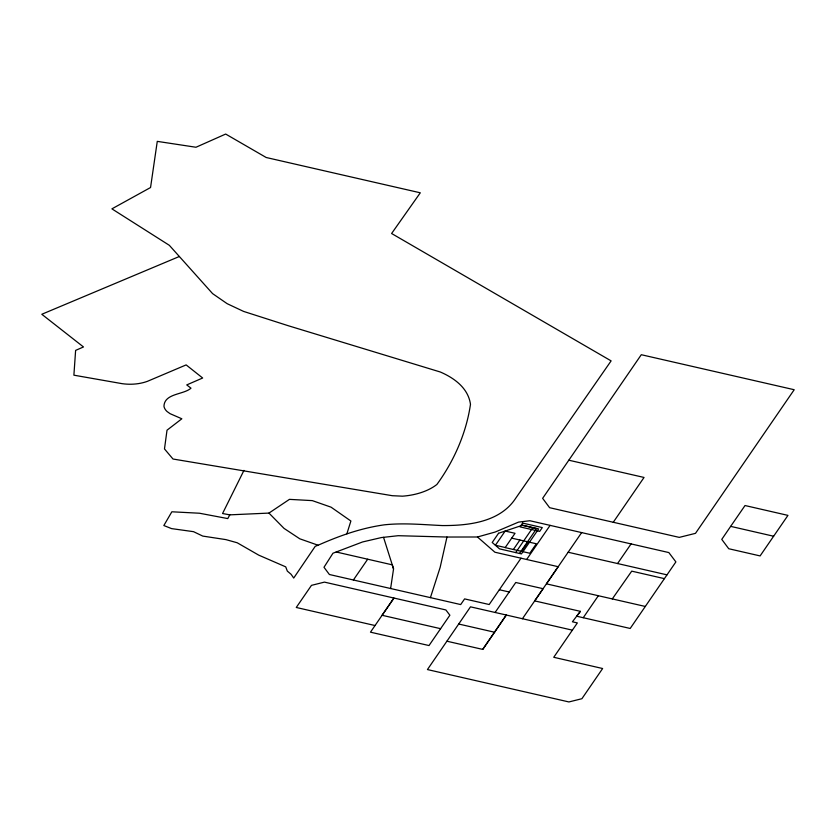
<?xml version="1.0" encoding="UTF-8"?>
<svg xmlns="http://www.w3.org/2000/svg" width="836" height="836" viewBox="0 0 836 836"><rect width="100%" height="100%" fill="white"/><g stroke="black" fill="none" stroke-linecap="round" stroke-linejoin="round"><path stroke-width="1.25" d="M390.621 588.544L393.547 568.919L392.272 564.843L336.197 551.99L332.958 553.233L323.992 567.268L329.384 574.499L460.688 604.564L464.607 598.9L489.185 604.522L521.006 558.208M522.427 618.734L534.695 600.896L580.372 611.346L576.673 616.216L630.198 628.463L675.885 561.917L668.842 552.565L529.867 520.734L518.529 522.113L495.225 532.02L477.471 536.994L446.978 537.036L440.154 567.362L430.415 597.646M346.867 533.807L350.89 521.016L331.056 507.17L312.298 500.618L289.444 499.364L268.962 513.085L229.796 514.851L222.554 513.523L243.966 470.386M229.796 514.851L227.779 518.581L199.48 513.231L171.85 511.789L163.835 525.53L171.579 528.613L193.555 531.675L202.751 536.085L225.908 539.617L237.194 542.763L258.721 555.135L285.724 566.86L287.323 571.103L291.095 574.29L293.718 578.052L315.245 546.295L318.098 545.229C339.364 535.792 361.267 528.028 384.403 524.82C403.673 522.772 422.995 524.663 442.275 525.562C468.536 525.687 500.043 522.228 515.739 498.204L611.116 360.88L391.603 233.505L420.299 192.802L266.193 157.502L225.678 134.053L195.979 147.251L157.272 141.368L150.553 187.525L111.909 208.854L169.332 245.314L212.595 293.624L227.173 303.687L243.61 311.42L288.368 325.758L440.332 372.01C454.324 378.05 468.254 388.144 470.48 404.331C466.279 433.121 453.958 461.085 436.904 484.452A50.578 29.197 0 0 1 402.513 496.176L392.324 495.706L173 459.016L164.483 448.932L167.012 430.195L181.84 418.784L170.084 413.684L167.054 411.511A20.618 11.903 0 0 1 163.96 406.202C164.473 393.181 183.659 394.822 190.984 388.176L186.741 384.915L202.667 378.008L186.146 364.904L147.324 381.373C139.309 384.226 130.604 384.842 122.202 383.682L73.892 375.176L75.616 350.388L83.485 346.961L41.8 314.273L179.343 256.495M495.1 612.475L515.76 582.493L543.087 588.69L534.695 600.896L581.647 532.595M572.409 630.166L470.501 606.832L427.436 669.563L568.908 701.947L581.898 698.718L602.631 668.518L553.745 657.284L577.352 622.924L572.409 621.796L580.372 611.346M730.664 526.366L721.771 539.377L728.731 548.73L760.102 555.919L787.951 515.384L745.022 505.529L730.664 526.366L773.624 536.231M482.738 649.405L506.313 615.024L482.738 649.405L446.926 641.212M353.388 579.996L367.673 559.232M440.603 628.682L429.014 645.549L370.473 632.173L393.944 598.053L382.083 615.286L440.603 628.682L449.872 615.223L445.87 609.946L324.441 582.117L311.473 585.357L296.268 607.469L375.061 625.537M568.814 460.208L542.637 498.34L549.607 507.692L679.26 537.381L695.489 533.347L794.2 389.722L641.296 354.715L568.814 460.208L644.044 477.45L613.248 522.291M513.398 549.492L519.908 540.014M515.676 552.575L532.772 527.704M519.501 553.453L536.597 528.582L522.281 525.301M521.601 551.373L528.122 541.895M526.649 559.472L550.098 525.374M617.564 563.548L631.075 543.912M583.246 617.71L598.336 595.734M612.297 598.921L631.723 571.145L664.401 578.637M336.197 551.99L362.573 541.958L381.435 537.558L398.197 535.698L446.978 537.036M511.705 538.133L536.325 543.776L529.815 553.254L505.184 547.611L515.028 533.305L505.174 531.048L495.403 545.26L505.247 547.517M568.156 552.241L666.971 574.844M645.287 606.455L546.43 583.852L558.197 566.703L494.902 552.22L477.471 536.994M499.353 589.746L509.27 592.013M458.713 624.022L494.557 632.225M318.098 545.229L299.79 538.812L284.052 528.404L268.962 513.085M383.536 537.329L393.547 568.919M498.549 533.274L492.216 542.48L499.541 548.876L521.445 553.902L538.635 528.916L522.521 525.217L498.549 533.274M522.594 523.075L519.992 526.868L539.69 531.382L542.292 527.589L522.594 523.075"/></g></svg>
